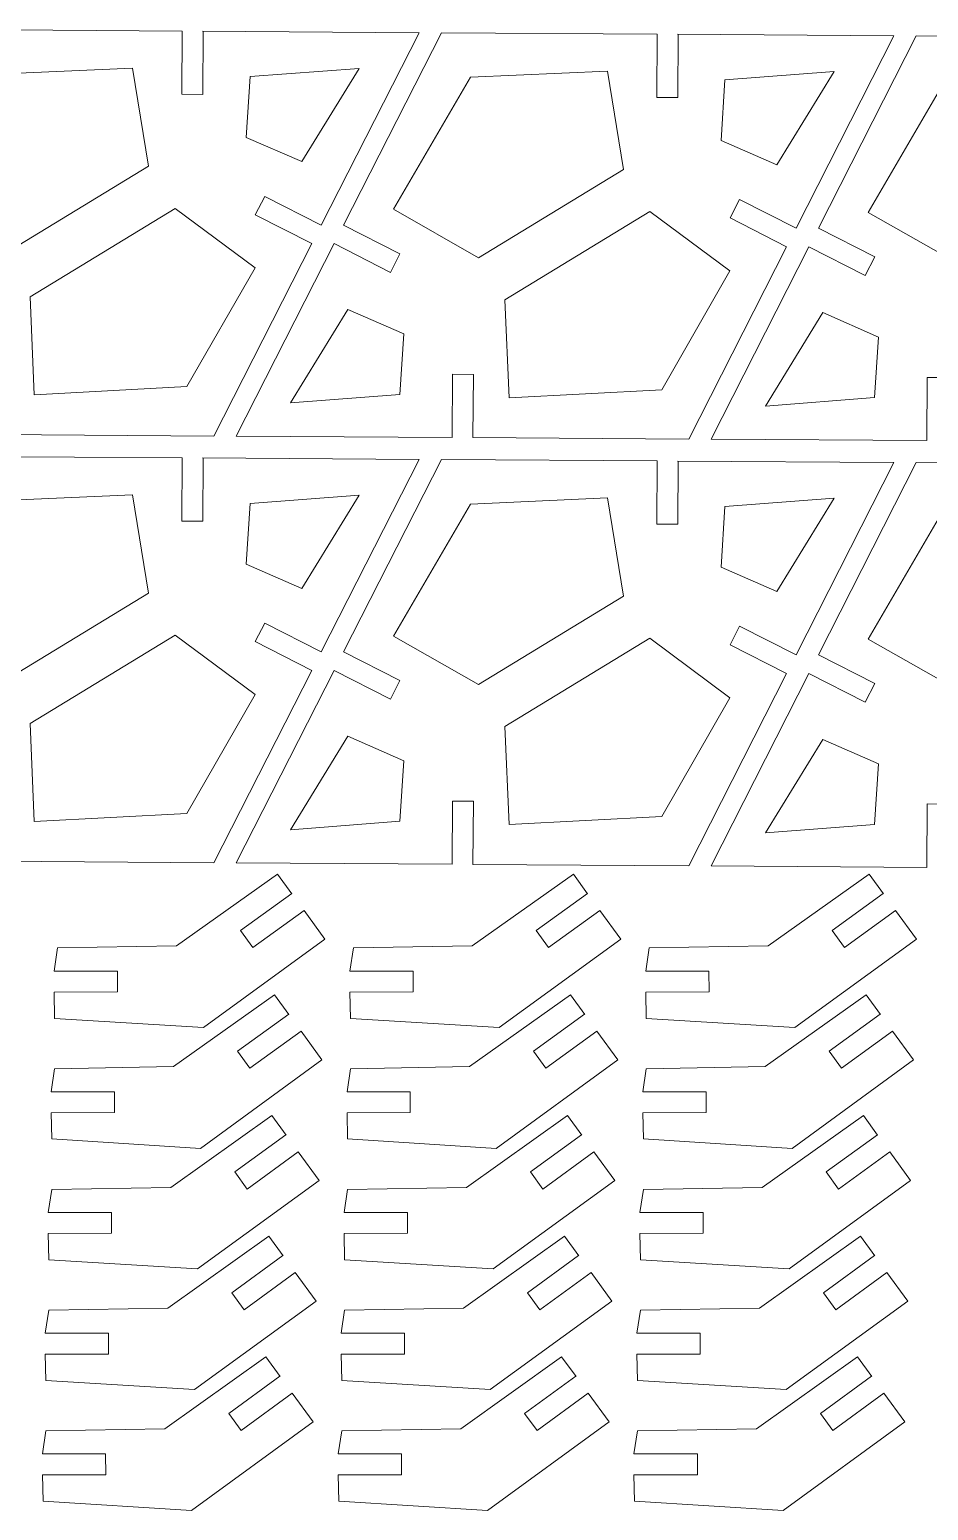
# Model space of a CAD drawing. Header units: inches. Extents: x -16.4 to 14.3, y -11.5 to 11.7.
# Drawn here: x -10.59 to -3.1, y -11.32 to 1.02 of the extents above; entities that cross this region are included whole.
import ezdxf

# ---------------------------------------------------------------- set-up
doc = ezdxf.new("R2010")
doc.units = ezdxf.units.IN
doc.header["$MEASUREMENT"] = 0
doc.layers.add('Inside Cut', color=7, linetype='Continuous')
doc.layers.add('Outside Cut', color=7, linetype='Continuous')

msp = doc.modelspace()

# ---------------------------------------------------------------- linework, layer by layer
at = {"layer": 'Inside Cut', "color": 1, "lineweight": 18}
for points, knots in [([(-10.808, -0.856), (-10.808, -0.856), (-9.6, -0.12), (-9.6, -0.12), (-9.6, -0.12), (-9.6, -0.12), (-9.735, 0.699), (-9.735, 0.699), (-9.735, 0.699), (-9.735, 0.699), (-10.875, 0.647), (-10.875, 0.647), (-10.875, 0.647), (-10.875, 0.647), (-11.517, -0.452), (-11.517, -0.452), (-11.517, -0.452), (-11.517, -0.452), (-10.808, -0.856), (-10.808, -0.856)], [0, 0, 0, 0, 0.166667, 0.166667, 0.166667, 0.166667, 0.333333, 0.333333, 0.333333, 0.333333, 0.5, 0.5, 0.5, 0.5, 0.666667, 0.666667, 0.666667, 0.666667, 1, 1, 1, 1]), ([(-7.845, 0.696), (-7.845, 0.696), (-8.755, 0.627), (-8.755, 0.627), (-8.755, 0.627), (-8.755, 0.627), (-8.788, 0.121), (-8.788, 0.121)], [0, 0, 0, 0, 0.333333, 0.333333, 0.333333, 0.333333, 1, 1, 1, 1]), ([(-7.845, 0.696), (-7.845, 0.696), (-8.323, -0.081), (-8.323, -0.081), (-8.323, -0.081), (-8.323, -0.081), (-8.788, 0.121), (-8.788, 0.121)], [0, 0, 0, 0, 0.333333, 0.333333, 0.333333, 0.333333, 1, 1, 1, 1]), ([(-6.851, -0.882), (-6.851, -0.882), (-5.643, -0.146), (-5.643, -0.146), (-5.643, -0.146), (-5.643, -0.146), (-5.778, 0.673), (-5.778, 0.673), (-5.778, 0.673), (-5.778, 0.673), (-6.918, 0.622), (-6.918, 0.622), (-6.918, 0.622), (-6.918, 0.622), (-7.561, -0.478), (-7.561, -0.478), (-7.561, -0.478), (-7.561, -0.478), (-6.851, -0.882), (-6.851, -0.882)], [0, 0, 0, 0, 0.166667, 0.166667, 0.166667, 0.166667, 0.333333, 0.333333, 0.333333, 0.333333, 0.5, 0.5, 0.5, 0.5, 0.666667, 0.666667, 0.666667, 0.666667, 1, 1, 1, 1]), ([(-3.888, 0.671), (-3.888, 0.671), (-4.798, 0.601), (-4.798, 0.601), (-4.798, 0.601), (-4.798, 0.601), (-4.831, 0.095), (-4.831, 0.095)], [0, 0, 0, 0, 0.333333, 0.333333, 0.333333, 0.333333, 1, 1, 1, 1]), ([(-3.888, 0.671), (-3.888, 0.671), (-4.366, -0.107), (-4.366, -0.107), (-4.366, -0.107), (-4.366, -0.107), (-4.831, 0.095), (-4.831, 0.095)], [0, 0, 0, 0, 0.333333, 0.333333, 0.333333, 0.333333, 1, 1, 1, 1]), ([(-2.894, -0.908), (-2.894, -0.908), (-1.687, -0.171), (-1.687, -0.171), (-1.687, -0.171), (-1.687, -0.171), (-1.822, 0.647), (-1.822, 0.647), (-1.822, 0.647), (-1.822, 0.647), (-2.962, 0.596), (-2.962, 0.596), (-2.962, 0.596), (-2.962, 0.596), (-3.604, -0.504), (-3.604, -0.504), (-3.604, -0.504), (-3.604, -0.504), (-2.894, -0.908), (-2.894, -0.908)], [0, 0, 0, 0, 0.166667, 0.166667, 0.166667, 0.166667, 0.333333, 0.333333, 0.333333, 0.333333, 0.5, 0.5, 0.5, 0.5, 0.666667, 0.666667, 0.666667, 0.666667, 1, 1, 1, 1]), ([(-10.587, -1.208), (-10.587, -1.208), (-9.379, -0.471), (-9.379, -0.471), (-9.379, -0.471), (-9.379, -0.471), (-8.713, -0.966), (-8.713, -0.966), (-8.713, -0.966), (-8.713, -0.966), (-9.281, -1.956), (-9.281, -1.956), (-9.281, -1.956), (-9.281, -1.956), (-10.553, -2.024), (-10.553, -2.024), (-10.553, -2.024), (-10.553, -2.024), (-10.587, -1.208), (-10.587, -1.208)], [0, 0, 0, 0, 0.166667, 0.166667, 0.166667, 0.166667, 0.333333, 0.333333, 0.333333, 0.333333, 0.5, 0.5, 0.5, 0.5, 0.666667, 0.666667, 0.666667, 0.666667, 1, 1, 1, 1]), ([(-6.631, -1.234), (-6.631, -1.234), (-5.423, -0.497), (-5.423, -0.497), (-5.423, -0.497), (-5.423, -0.497), (-4.757, -0.992), (-4.757, -0.992), (-4.757, -0.992), (-4.757, -0.992), (-5.325, -1.982), (-5.325, -1.982), (-5.325, -1.982), (-5.325, -1.982), (-6.596, -2.05), (-6.596, -2.05), (-6.596, -2.05), (-6.596, -2.05), (-6.631, -1.234), (-6.631, -1.234)], [0, 0, 0, 0, 0.166667, 0.166667, 0.166667, 0.166667, 0.333333, 0.333333, 0.333333, 0.333333, 0.5, 0.5, 0.5, 0.5, 0.666667, 0.666667, 0.666667, 0.666667, 1, 1, 1, 1]), ([(-8.418, -2.092), (-8.418, -2.092), (-7.94, -1.314), (-7.94, -1.314), (-7.94, -1.314), (-7.94, -1.314), (-7.475, -1.517), (-7.475, -1.517)], [0, 0, 0, 0, 0.333333, 0.333333, 0.333333, 0.333333, 1, 1, 1, 1]), ([(-4.461, -2.118), (-4.461, -2.118), (-3.983, -1.34), (-3.983, -1.34), (-3.983, -1.34), (-3.983, -1.34), (-3.518, -1.543), (-3.518, -1.543)], [0, 0, 0, 0, 0.333333, 0.333333, 0.333333, 0.333333, 1, 1, 1, 1]), ([(-8.418, -2.092), (-8.418, -2.092), (-7.508, -2.023), (-7.508, -2.023), (-7.508, -2.023), (-7.508, -2.023), (-7.475, -1.517), (-7.475, -1.517)], [0, 0, 0, 0, 0.333333, 0.333333, 0.333333, 0.333333, 1, 1, 1, 1]), ([(-4.461, -2.118), (-4.461, -2.118), (-3.551, -2.048), (-3.551, -2.048), (-3.551, -2.048), (-3.551, -2.048), (-3.518, -1.543), (-3.518, -1.543)], [0, 0, 0, 0, 0.333333, 0.333333, 0.333333, 0.333333, 1, 1, 1, 1]), ([(-10.808, -4.413), (-10.808, -4.413), (-9.6, -3.677), (-9.6, -3.677), (-9.6, -3.677), (-9.6, -3.677), (-9.735, -2.858), (-9.735, -2.858), (-9.735, -2.858), (-9.735, -2.858), (-10.875, -2.909), (-10.875, -2.909), (-10.875, -2.909), (-10.875, -2.909), (-11.517, -4.009), (-11.517, -4.009), (-11.517, -4.009), (-11.517, -4.009), (-10.808, -4.413), (-10.808, -4.413)], [0, 0, 0, 0, 0.166667, 0.166667, 0.166667, 0.166667, 0.333333, 0.333333, 0.333333, 0.333333, 0.5, 0.5, 0.5, 0.5, 0.666667, 0.666667, 0.666667, 0.666667, 1, 1, 1, 1]), ([(-7.845, -2.86), (-7.845, -2.86), (-8.755, -2.93), (-8.755, -2.93), (-8.755, -2.93), (-8.755, -2.93), (-8.788, -3.435), (-8.788, -3.435)], [0, 0, 0, 0, 0.333333, 0.333333, 0.333333, 0.333333, 1, 1, 1, 1]), ([(-7.845, -2.86), (-7.845, -2.86), (-8.323, -3.638), (-8.323, -3.638), (-8.323, -3.638), (-8.323, -3.638), (-8.788, -3.435), (-8.788, -3.435)], [0, 0, 0, 0, 0.333333, 0.333333, 0.333333, 0.333333, 1, 1, 1, 1]), ([(-6.851, -4.439), (-6.851, -4.439), (-5.643, -3.702), (-5.643, -3.702), (-5.643, -3.702), (-5.643, -3.702), (-5.778, -2.884), (-5.778, -2.884), (-5.778, -2.884), (-5.778, -2.884), (-6.918, -2.935), (-6.918, -2.935), (-6.918, -2.935), (-6.918, -2.935), (-7.561, -4.035), (-7.561, -4.035), (-7.561, -4.035), (-7.561, -4.035), (-6.851, -4.439), (-6.851, -4.439)], [0, 0, 0, 0, 0.166667, 0.166667, 0.166667, 0.166667, 0.333333, 0.333333, 0.333333, 0.333333, 0.5, 0.5, 0.5, 0.5, 0.666667, 0.666667, 0.666667, 0.666667, 1, 1, 1, 1]), ([(-3.888, -2.886), (-3.888, -2.886), (-4.798, -2.955), (-4.798, -2.955), (-4.798, -2.955), (-4.798, -2.955), (-4.831, -3.461), (-4.831, -3.461)], [0, 0, 0, 0, 0.333333, 0.333333, 0.333333, 0.333333, 1, 1, 1, 1]), ([(-3.888, -2.886), (-3.888, -2.886), (-4.366, -3.664), (-4.366, -3.664), (-4.366, -3.664), (-4.366, -3.664), (-4.831, -3.461), (-4.831, -3.461)], [0, 0, 0, 0, 0.333333, 0.333333, 0.333333, 0.333333, 1, 1, 1, 1]), ([(-2.894, -4.465), (-2.894, -4.465), (-1.687, -3.728), (-1.687, -3.728), (-1.687, -3.728), (-1.687, -3.728), (-1.822, -2.91), (-1.822, -2.91), (-1.822, -2.91), (-1.822, -2.91), (-2.962, -2.961), (-2.962, -2.961), (-2.962, -2.961), (-2.962, -2.961), (-3.604, -4.061), (-3.604, -4.061), (-3.604, -4.061), (-3.604, -4.061), (-2.894, -4.465), (-2.894, -4.465)], [0, 0, 0, 0, 0.166667, 0.166667, 0.166667, 0.166667, 0.333333, 0.333333, 0.333333, 0.333333, 0.5, 0.5, 0.5, 0.5, 0.666667, 0.666667, 0.666667, 0.666667, 1, 1, 1, 1]), ([(-10.587, -4.765), (-10.587, -4.765), (-9.379, -4.028), (-9.379, -4.028), (-9.379, -4.028), (-9.379, -4.028), (-8.713, -4.523), (-8.713, -4.523), (-8.713, -4.523), (-8.713, -4.523), (-9.281, -5.513), (-9.281, -5.513), (-9.281, -5.513), (-9.281, -5.513), (-10.553, -5.581), (-10.553, -5.581), (-10.553, -5.581), (-10.553, -5.581), (-10.587, -4.765), (-10.587, -4.765)], [0, 0, 0, 0, 0.166667, 0.166667, 0.166667, 0.166667, 0.333333, 0.333333, 0.333333, 0.333333, 0.5, 0.5, 0.5, 0.5, 0.666667, 0.666667, 0.666667, 0.666667, 1, 1, 1, 1]), ([(-6.631, -4.79), (-6.631, -4.79), (-5.423, -4.054), (-5.423, -4.054), (-5.423, -4.054), (-5.423, -4.054), (-4.757, -4.549), (-4.757, -4.549), (-4.757, -4.549), (-4.757, -4.549), (-5.325, -5.539), (-5.325, -5.539), (-5.325, -5.539), (-5.325, -5.539), (-6.596, -5.606), (-6.596, -5.606), (-6.596, -5.606), (-6.596, -5.606), (-6.631, -4.79), (-6.631, -4.79)], [0, 0, 0, 0, 0.166667, 0.166667, 0.166667, 0.166667, 0.333333, 0.333333, 0.333333, 0.333333, 0.5, 0.5, 0.5, 0.5, 0.666667, 0.666667, 0.666667, 0.666667, 1, 1, 1, 1]), ([(-8.418, -5.649), (-8.418, -5.649), (-7.94, -4.871), (-7.94, -4.871), (-7.94, -4.871), (-7.94, -4.871), (-7.475, -5.074), (-7.475, -5.074)], [0, 0, 0, 0, 0.333333, 0.333333, 0.333333, 0.333333, 1, 1, 1, 1]), ([(-4.461, -5.675), (-4.461, -5.675), (-3.983, -4.897), (-3.983, -4.897), (-3.983, -4.897), (-3.983, -4.897), (-3.518, -5.099), (-3.518, -5.099)], [0, 0, 0, 0, 0.333333, 0.333333, 0.333333, 0.333333, 1, 1, 1, 1]), ([(-8.418, -5.649), (-8.418, -5.649), (-7.508, -5.579), (-7.508, -5.579), (-7.508, -5.579), (-7.508, -5.579), (-7.475, -5.074), (-7.475, -5.074)], [0, 0, 0, 0, 0.333333, 0.333333, 0.333333, 0.333333, 1, 1, 1, 1]), ([(-4.461, -5.675), (-4.461, -5.675), (-3.551, -5.605), (-3.551, -5.605), (-3.551, -5.605), (-3.551, -5.605), (-3.518, -5.099), (-3.518, -5.099)], [0, 0, 0, 0, 0.333333, 0.333333, 0.333333, 0.333333, 1, 1, 1, 1])]:
    msp.add_open_spline(points, degree=3, knots=knots, dxfattribs=at)
at = {"layer": 'Outside Cut', "lineweight": 18}
for points, knots in [([(-9.32, 1.007), (-9.32, 1.007), (-11.118, 1.019), (-11.118, 1.019), (-11.118, 1.019), (-11.118, 1.019), (-11.933, -0.584), (-11.933, -0.584)], [0, 0, 0, 0, 0.333333, 0.333333, 0.333333, 0.333333, 1, 1, 1, 1]), ([(-9.32, 1.007), (-9.32, 1.007), (-9.323, 0.48), (-9.323, 0.48), (-9.323, 0.48), (-9.323, 0.48), (-9.148, 0.478), (-9.148, 0.478), (-9.148, 0.478), (-9.148, 0.478), (-9.145, 1.006), (-9.145, 1.006), (-9.145, 1.006), (-9.145, 1.006), (-9.145, 1.006), (-9.145, 1.006)], [0, 0, 0, 0, 0.2, 0.2, 0.2, 0.2, 0.4, 0.4, 0.4, 0.4, 0.6, 0.6, 0.6, 0.6, 1, 1, 1, 1]), ([(-8.162, -0.61), (-8.162, -0.61), (-7.347, 0.993), (-7.347, 0.993), (-7.347, 0.993), (-7.347, 0.993), (-9.15, 1.006), (-9.15, 1.006)], [0, 0, 0, 0, 0.333333, 0.333333, 0.333333, 0.333333, 1, 1, 1, 1]), ([(-5.363, 0.981), (-5.363, 0.981), (-7.161, 0.993), (-7.161, 0.993), (-7.161, 0.993), (-7.161, 0.993), (-7.976, -0.61), (-7.976, -0.61)], [0, 0, 0, 0, 0.333333, 0.333333, 0.333333, 0.333333, 1, 1, 1, 1]), ([(-5.363, 0.981), (-5.363, 0.981), (-5.366, 0.454), (-5.366, 0.454), (-5.366, 0.454), (-5.366, 0.454), (-5.192, 0.453), (-5.192, 0.453), (-5.192, 0.453), (-5.192, 0.453), (-5.189, 0.98), (-5.189, 0.98), (-5.189, 0.98), (-5.189, 0.98), (-5.189, 0.98), (-5.189, 0.98)], [0, 0, 0, 0, 0.2, 0.2, 0.2, 0.2, 0.4, 0.4, 0.4, 0.4, 0.6, 0.6, 0.6, 0.6, 1, 1, 1, 1]), ([(-4.206, -0.636), (-4.206, -0.636), (-3.39, 0.967), (-3.39, 0.967), (-3.39, 0.967), (-3.39, 0.967), (-5.193, 0.98), (-5.193, 0.98)], [0, 0, 0, 0, 0.333333, 0.333333, 0.333333, 0.333333, 1, 1, 1, 1]), ([(-1.406, 0.955), (-1.406, 0.955), (-3.204, 0.967), (-3.204, 0.967), (-3.204, 0.967), (-3.204, 0.967), (-4.02, -0.635), (-4.02, -0.635)], [0, 0, 0, 0, 0.333333, 0.333333, 0.333333, 0.333333, 1, 1, 1, 1]), ([(-8.162, -0.61), (-8.162, -0.61), (-8.632, -0.371), (-8.632, -0.371), (-8.632, -0.371), (-8.632, -0.371), (-8.711, -0.525), (-8.711, -0.525), (-8.711, -0.525), (-8.711, -0.525), (-8.241, -0.764), (-8.241, -0.764)], [0, 0, 0, 0, 0.25, 0.25, 0.25, 0.25, 0.5, 0.5, 0.5, 0.5, 1, 1, 1, 1]), ([(-4.206, -0.636), (-4.206, -0.636), (-4.676, -0.397), (-4.676, -0.397), (-4.676, -0.397), (-4.676, -0.397), (-4.754, -0.551), (-4.754, -0.551), (-4.754, -0.551), (-4.754, -0.551), (-4.284, -0.79), (-4.284, -0.79)], [0, 0, 0, 0, 0.25, 0.25, 0.25, 0.25, 0.5, 0.5, 0.5, 0.5, 1, 1, 1, 1]), ([(-8.055, -0.764), (-8.055, -0.764), (-7.585, -1.004), (-7.585, -1.004), (-7.585, -1.004), (-7.585, -1.004), (-7.507, -0.85), (-7.507, -0.85), (-7.507, -0.85), (-7.507, -0.85), (-7.976, -0.61), (-7.976, -0.61), (-7.976, -0.61), (-7.976, -0.61), (-7.975, -0.609), (-7.975, -0.609)], [0, 0, 0, 0, 0.2, 0.2, 0.2, 0.2, 0.4, 0.4, 0.4, 0.4, 0.6, 0.6, 0.6, 0.6, 1, 1, 1, 1]), ([(-4.098, -0.79), (-4.098, -0.79), (-3.629, -1.029), (-3.629, -1.029), (-3.629, -1.029), (-3.629, -1.029), (-3.55, -0.876), (-3.55, -0.876), (-3.55, -0.876), (-3.55, -0.876), (-4.02, -0.636), (-4.02, -0.636), (-4.02, -0.636), (-4.02, -0.636), (-4.018, -0.635), (-4.018, -0.635)], [0, 0, 0, 0, 0.2, 0.2, 0.2, 0.2, 0.4, 0.4, 0.4, 0.4, 0.6, 0.6, 0.6, 0.6, 1, 1, 1, 1]), ([(-10.854, -2.355), (-10.854, -2.355), (-9.056, -2.368), (-9.056, -2.368), (-9.056, -2.368), (-9.056, -2.368), (-8.241, -0.764), (-8.241, -0.764)], [0, 0, 0, 0, 0.333333, 0.333333, 0.333333, 0.333333, 1, 1, 1, 1]), ([(-8.055, -0.764), (-8.055, -0.764), (-8.87, -2.368), (-8.87, -2.368), (-8.87, -2.368), (-8.87, -2.368), (-7.072, -2.38), (-7.072, -2.38)], [0, 0, 0, 0, 0.333333, 0.333333, 0.333333, 0.333333, 1, 1, 1, 1]), ([(-6.898, -2.381), (-6.898, -2.381), (-5.1, -2.393), (-5.1, -2.393), (-5.1, -2.393), (-5.1, -2.393), (-4.284, -0.79), (-4.284, -0.79)], [0, 0, 0, 0, 0.333333, 0.333333, 0.333333, 0.333333, 1, 1, 1, 1]), ([(-4.098, -0.79), (-4.098, -0.79), (-4.914, -2.394), (-4.914, -2.394), (-4.914, -2.394), (-4.914, -2.394), (-3.115, -2.406), (-3.115, -2.406)], [0, 0, 0, 0, 0.333333, 0.333333, 0.333333, 0.333333, 1, 1, 1, 1]), ([(-6.898, -2.381), (-6.898, -2.381), (-6.894, -1.854), (-6.894, -1.854), (-6.894, -1.854), (-6.894, -1.854), (-7.069, -1.853), (-7.069, -1.853), (-7.069, -1.853), (-7.069, -1.853), (-7.072, -2.38), (-7.072, -2.38), (-7.072, -2.38), (-7.072, -2.38), (-7.072, -2.38), (-7.072, -2.38)], [0, 0, 0, 0, 0.2, 0.2, 0.2, 0.2, 0.4, 0.4, 0.4, 0.4, 0.6, 0.6, 0.6, 0.6, 1, 1, 1, 1]), ([(-2.941, -2.407), (-2.941, -2.407), (-2.938, -1.88), (-2.938, -1.88), (-2.938, -1.88), (-2.938, -1.88), (-3.112, -1.879), (-3.112, -1.879), (-3.112, -1.879), (-3.112, -1.879), (-3.116, -2.406), (-3.116, -2.406), (-3.116, -2.406), (-3.116, -2.406), (-3.115, -2.406), (-3.115, -2.406)], [0, 0, 0, 0, 0.2, 0.2, 0.2, 0.2, 0.4, 0.4, 0.4, 0.4, 0.6, 0.6, 0.6, 0.6, 1, 1, 1, 1]), ([(-9.32, -2.55), (-9.32, -2.55), (-11.118, -2.538), (-11.118, -2.538), (-11.118, -2.538), (-11.118, -2.538), (-11.933, -4.141), (-11.933, -4.141)], [0, 0, 0, 0, 0.333333, 0.333333, 0.333333, 0.333333, 1, 1, 1, 1]), ([(-9.32, -2.55), (-9.32, -2.55), (-9.323, -3.077), (-9.323, -3.077), (-9.323, -3.077), (-9.323, -3.077), (-9.148, -3.078), (-9.148, -3.078), (-9.148, -3.078), (-9.148, -3.078), (-9.145, -2.551), (-9.145, -2.551), (-9.145, -2.551), (-9.145, -2.551), (-9.145, -2.551), (-9.145, -2.551)], [0, 0, 0, 0, 0.2, 0.2, 0.2, 0.2, 0.4, 0.4, 0.4, 0.4, 0.6, 0.6, 0.6, 0.6, 1, 1, 1, 1]), ([(-8.162, -4.167), (-8.162, -4.167), (-7.347, -2.564), (-7.347, -2.564), (-7.347, -2.564), (-7.347, -2.564), (-9.15, -2.551), (-9.15, -2.551)], [0, 0, 0, 0, 0.333333, 0.333333, 0.333333, 0.333333, 1, 1, 1, 1]), ([(-5.363, -2.576), (-5.363, -2.576), (-7.161, -2.564), (-7.161, -2.564), (-7.161, -2.564), (-7.161, -2.564), (-7.976, -4.166), (-7.976, -4.166)], [0, 0, 0, 0, 0.333333, 0.333333, 0.333333, 0.333333, 1, 1, 1, 1]), ([(-5.363, -2.576), (-5.363, -2.576), (-5.366, -3.103), (-5.366, -3.103), (-5.366, -3.103), (-5.366, -3.103), (-5.192, -3.104), (-5.192, -3.104), (-5.192, -3.104), (-5.192, -3.104), (-5.189, -2.577), (-5.189, -2.577), (-5.189, -2.577), (-5.189, -2.577), (-5.189, -2.577), (-5.189, -2.577)], [0, 0, 0, 0, 0.2, 0.2, 0.2, 0.2, 0.4, 0.4, 0.4, 0.4, 0.6, 0.6, 0.6, 0.6, 1, 1, 1, 1]), ([(-4.206, -4.193), (-4.206, -4.193), (-3.39, -2.589), (-3.39, -2.589), (-3.39, -2.589), (-3.39, -2.589), (-5.193, -2.577), (-5.193, -2.577)], [0, 0, 0, 0, 0.333333, 0.333333, 0.333333, 0.333333, 1, 1, 1, 1]), ([(-1.406, -2.602), (-1.406, -2.602), (-3.204, -2.589), (-3.204, -2.589), (-3.204, -2.589), (-3.204, -2.589), (-4.02, -4.192), (-4.02, -4.192)], [0, 0, 0, 0, 0.333333, 0.333333, 0.333333, 0.333333, 1, 1, 1, 1]), ([(-8.162, -4.167), (-8.162, -4.167), (-8.632, -3.928), (-8.632, -3.928), (-8.632, -3.928), (-8.632, -3.928), (-8.711, -4.082), (-8.711, -4.082), (-8.711, -4.082), (-8.711, -4.082), (-8.241, -4.321), (-8.241, -4.321)], [0, 0, 0, 0, 0.25, 0.25, 0.25, 0.25, 0.5, 0.5, 0.5, 0.5, 1, 1, 1, 1]), ([(-4.206, -4.193), (-4.206, -4.193), (-4.676, -3.953), (-4.676, -3.953), (-4.676, -3.953), (-4.676, -3.953), (-4.754, -4.108), (-4.754, -4.108), (-4.754, -4.108), (-4.754, -4.108), (-4.284, -4.347), (-4.284, -4.347)], [0, 0, 0, 0, 0.25, 0.25, 0.25, 0.25, 0.5, 0.5, 0.5, 0.5, 1, 1, 1, 1]), ([(-8.055, -4.321), (-8.055, -4.321), (-7.585, -4.56), (-7.585, -4.56), (-7.585, -4.56), (-7.585, -4.56), (-7.507, -4.407), (-7.507, -4.407), (-7.507, -4.407), (-7.507, -4.407), (-7.976, -4.167), (-7.976, -4.167), (-7.976, -4.167), (-7.976, -4.167), (-7.975, -4.166), (-7.975, -4.166)], [0, 0, 0, 0, 0.2, 0.2, 0.2, 0.2, 0.4, 0.4, 0.4, 0.4, 0.6, 0.6, 0.6, 0.6, 1, 1, 1, 1]), ([(-4.098, -4.347), (-4.098, -4.347), (-3.629, -4.586), (-3.629, -4.586), (-3.629, -4.586), (-3.629, -4.586), (-3.55, -4.432), (-3.55, -4.432), (-3.55, -4.432), (-3.55, -4.432), (-4.02, -4.193), (-4.02, -4.193), (-4.02, -4.193), (-4.02, -4.193), (-4.018, -4.192), (-4.018, -4.192)], [0, 0, 0, 0, 0.2, 0.2, 0.2, 0.2, 0.4, 0.4, 0.4, 0.4, 0.6, 0.6, 0.6, 0.6, 1, 1, 1, 1]), ([(-10.854, -5.912), (-10.854, -5.912), (-9.056, -5.924), (-9.056, -5.924), (-9.056, -5.924), (-9.056, -5.924), (-8.241, -4.321), (-8.241, -4.321)], [0, 0, 0, 0, 0.333333, 0.333333, 0.333333, 0.333333, 1, 1, 1, 1]), ([(-8.055, -4.321), (-8.055, -4.321), (-8.87, -5.925), (-8.87, -5.925), (-8.87, -5.925), (-8.87, -5.925), (-7.072, -5.937), (-7.072, -5.937)], [0, 0, 0, 0, 0.333333, 0.333333, 0.333333, 0.333333, 1, 1, 1, 1]), ([(-6.898, -5.938), (-6.898, -5.938), (-5.1, -5.95), (-5.1, -5.95), (-5.1, -5.95), (-5.1, -5.95), (-4.284, -4.347), (-4.284, -4.347)], [0, 0, 0, 0, 0.333333, 0.333333, 0.333333, 0.333333, 1, 1, 1, 1]), ([(-4.098, -4.347), (-4.098, -4.347), (-4.914, -5.95), (-4.914, -5.95), (-4.914, -5.95), (-4.914, -5.95), (-3.115, -5.963), (-3.115, -5.963)], [0, 0, 0, 0, 0.333333, 0.333333, 0.333333, 0.333333, 1, 1, 1, 1]), ([(-6.898, -5.938), (-6.898, -5.938), (-6.894, -5.411), (-6.894, -5.411), (-6.894, -5.411), (-6.894, -5.411), (-7.069, -5.41), (-7.069, -5.41), (-7.069, -5.41), (-7.069, -5.41), (-7.072, -5.937), (-7.072, -5.937), (-7.072, -5.937), (-7.072, -5.937), (-7.072, -5.937), (-7.072, -5.937)], [0, 0, 0, 0, 0.2, 0.2, 0.2, 0.2, 0.4, 0.4, 0.4, 0.4, 0.6, 0.6, 0.6, 0.6, 1, 1, 1, 1]), ([(-2.941, -5.964), (-2.941, -5.964), (-2.938, -5.437), (-2.938, -5.437), (-2.938, -5.437), (-2.938, -5.437), (-3.112, -5.435), (-3.112, -5.435), (-3.112, -5.435), (-3.112, -5.435), (-3.116, -5.963), (-3.116, -5.963), (-3.116, -5.963), (-3.116, -5.963), (-3.115, -5.963), (-3.115, -5.963)], [0, 0, 0, 0, 0.2, 0.2, 0.2, 0.2, 0.4, 0.4, 0.4, 0.4, 0.6, 0.6, 0.6, 0.6, 1, 1, 1, 1]), ([(-10.387, -6.827), (-10.387, -6.827), (-10.358, -6.635), (-10.358, -6.635), (-10.358, -6.635), (-10.358, -6.635), (-9.367, -6.618), (-9.367, -6.618), (-9.367, -6.618), (-9.367, -6.618), (-8.526, -6.019), (-8.526, -6.019), (-8.526, -6.019), (-8.526, -6.019), (-8.406, -6.183), (-8.406, -6.183)], [0, 0, 0, 0, 0.2, 0.2, 0.2, 0.2, 0.4, 0.4, 0.4, 0.4, 0.6, 0.6, 0.6, 0.6, 1, 1, 1, 1]), ([(-7.923, -6.827), (-7.923, -6.827), (-7.894, -6.635), (-7.894, -6.635), (-7.894, -6.635), (-7.894, -6.635), (-6.903, -6.618), (-6.903, -6.618), (-6.903, -6.618), (-6.903, -6.618), (-6.061, -6.019), (-6.061, -6.019), (-6.061, -6.019), (-6.061, -6.019), (-5.942, -6.183), (-5.942, -6.183)], [0, 0, 0, 0, 0.2, 0.2, 0.2, 0.2, 0.4, 0.4, 0.4, 0.4, 0.6, 0.6, 0.6, 0.6, 1, 1, 1, 1]), ([(-5.458, -6.827), (-5.458, -6.827), (-5.429, -6.635), (-5.429, -6.635), (-5.429, -6.635), (-5.429, -6.635), (-4.438, -6.618), (-4.438, -6.618), (-4.438, -6.618), (-4.438, -6.618), (-3.596, -6.019), (-3.596, -6.019), (-3.596, -6.019), (-3.596, -6.019), (-3.477, -6.183), (-3.477, -6.183)], [0, 0, 0, 0, 0.2, 0.2, 0.2, 0.2, 0.4, 0.4, 0.4, 0.4, 0.6, 0.6, 0.6, 0.6, 1, 1, 1, 1]), ([(-8.305, -6.322), (-8.305, -6.322), (-8.731, -6.632), (-8.731, -6.632), (-8.731, -6.632), (-8.731, -6.632), (-8.834, -6.49), (-8.834, -6.49), (-8.834, -6.49), (-8.834, -6.49), (-8.408, -6.18), (-8.408, -6.18)], [0, 0, 0, 0, 0.25, 0.25, 0.25, 0.25, 0.5, 0.5, 0.5, 0.5, 1, 1, 1, 1]), ([(-5.841, -6.322), (-5.841, -6.322), (-6.267, -6.632), (-6.267, -6.632), (-6.267, -6.632), (-6.267, -6.632), (-6.37, -6.49), (-6.37, -6.49), (-6.37, -6.49), (-6.37, -6.49), (-5.944, -6.18), (-5.944, -6.18)], [0, 0, 0, 0, 0.25, 0.25, 0.25, 0.25, 0.5, 0.5, 0.5, 0.5, 1, 1, 1, 1]), ([(-3.376, -6.322), (-3.376, -6.322), (-3.802, -6.632), (-3.802, -6.632), (-3.802, -6.632), (-3.802, -6.632), (-3.905, -6.49), (-3.905, -6.49), (-3.905, -6.49), (-3.905, -6.49), (-3.479, -6.18), (-3.479, -6.18)], [0, 0, 0, 0, 0.25, 0.25, 0.25, 0.25, 0.5, 0.5, 0.5, 0.5, 1, 1, 1, 1]), ([(-8.305, -6.322), (-8.305, -6.322), (-8.131, -6.561), (-8.131, -6.561), (-8.131, -6.561), (-8.131, -6.561), (-9.144, -7.299), (-9.144, -7.299), (-9.144, -7.299), (-9.144, -7.299), (-10.383, -7.222), (-10.383, -7.222), (-10.383, -7.222), (-10.383, -7.222), (-10.387, -7.002), (-10.387, -7.002)], [0, 0, 0, 0, 0.2, 0.2, 0.2, 0.2, 0.4, 0.4, 0.4, 0.4, 0.6, 0.6, 0.6, 0.6, 1, 1, 1, 1]), ([(-5.841, -6.322), (-5.841, -6.322), (-5.666, -6.561), (-5.666, -6.561), (-5.666, -6.561), (-5.666, -6.561), (-6.679, -7.299), (-6.679, -7.299), (-6.679, -7.299), (-6.679, -7.299), (-7.918, -7.222), (-7.918, -7.222), (-7.918, -7.222), (-7.918, -7.222), (-7.923, -7.002), (-7.923, -7.002)], [0, 0, 0, 0, 0.2, 0.2, 0.2, 0.2, 0.4, 0.4, 0.4, 0.4, 0.6, 0.6, 0.6, 0.6, 1, 1, 1, 1]), ([(-3.376, -6.322), (-3.376, -6.322), (-3.202, -6.561), (-3.202, -6.561), (-3.202, -6.561), (-3.202, -6.561), (-4.215, -7.299), (-4.215, -7.299), (-4.215, -7.299), (-4.215, -7.299), (-5.454, -7.222), (-5.454, -7.222), (-5.454, -7.222), (-5.454, -7.222), (-5.458, -7.002), (-5.458, -7.002)], [0, 0, 0, 0, 0.2, 0.2, 0.2, 0.2, 0.4, 0.4, 0.4, 0.4, 0.6, 0.6, 0.6, 0.6, 1, 1, 1, 1]), ([(-10.387, -6.827), (-10.387, -6.827), (-9.86, -6.827), (-9.86, -6.827), (-9.86, -6.827), (-9.86, -6.827), (-9.86, -7.001), (-9.86, -7.001), (-9.86, -7.001), (-9.86, -7.001), (-10.387, -7.002), (-10.387, -7.002)], [0, 0, 0, 0, 0.25, 0.25, 0.25, 0.25, 0.5, 0.5, 0.5, 0.5, 1, 1, 1, 1]), ([(-7.923, -6.827), (-7.923, -6.827), (-7.395, -6.827), (-7.395, -6.827), (-7.395, -6.827), (-7.395, -6.827), (-7.395, -7.001), (-7.395, -7.001), (-7.395, -7.001), (-7.395, -7.001), (-7.923, -7.002), (-7.923, -7.002)], [0, 0, 0, 0, 0.25, 0.25, 0.25, 0.25, 0.5, 0.5, 0.5, 0.5, 1, 1, 1, 1]), ([(-5.458, -6.827), (-5.458, -6.827), (-4.931, -6.827), (-4.931, -6.827), (-4.931, -6.827), (-4.931, -6.827), (-4.93, -7.001), (-4.93, -7.001), (-4.93, -7.001), (-4.93, -7.001), (-5.458, -7.002), (-5.458, -7.002)], [0, 0, 0, 0, 0.25, 0.25, 0.25, 0.25, 0.5, 0.5, 0.5, 0.5, 1, 1, 1, 1]), ([(-10.412, -7.833), (-10.412, -7.833), (-10.383, -7.641), (-10.383, -7.641), (-10.383, -7.641), (-10.383, -7.641), (-9.392, -7.624), (-9.392, -7.624), (-9.392, -7.624), (-9.392, -7.624), (-8.55, -7.025), (-8.55, -7.025), (-8.55, -7.025), (-8.55, -7.025), (-8.431, -7.189), (-8.431, -7.189)], [0, 0, 0, 0, 0.2, 0.2, 0.2, 0.2, 0.4, 0.4, 0.4, 0.4, 0.6, 0.6, 0.6, 0.6, 1, 1, 1, 1]), ([(-7.947, -7.833), (-7.947, -7.833), (-7.918, -7.641), (-7.918, -7.641), (-7.918, -7.641), (-7.918, -7.641), (-6.927, -7.624), (-6.927, -7.624), (-6.927, -7.624), (-6.927, -7.624), (-6.085, -7.025), (-6.085, -7.025), (-6.085, -7.025), (-6.085, -7.025), (-5.966, -7.189), (-5.966, -7.189)], [0, 0, 0, 0, 0.2, 0.2, 0.2, 0.2, 0.4, 0.4, 0.4, 0.4, 0.6, 0.6, 0.6, 0.6, 1, 1, 1, 1]), ([(-5.483, -7.833), (-5.483, -7.833), (-5.454, -7.641), (-5.454, -7.641), (-5.454, -7.641), (-5.454, -7.641), (-4.462, -7.624), (-4.462, -7.624), (-4.462, -7.624), (-4.462, -7.624), (-3.621, -7.025), (-3.621, -7.025), (-3.621, -7.025), (-3.621, -7.025), (-3.501, -7.189), (-3.501, -7.189)], [0, 0, 0, 0, 0.2, 0.2, 0.2, 0.2, 0.4, 0.4, 0.4, 0.4, 0.6, 0.6, 0.6, 0.6, 1, 1, 1, 1]), ([(-8.33, -7.328), (-8.33, -7.328), (-8.756, -7.638), (-8.756, -7.638), (-8.756, -7.638), (-8.756, -7.638), (-8.859, -7.496), (-8.859, -7.496), (-8.859, -7.496), (-8.859, -7.496), (-8.433, -7.186), (-8.433, -7.186)], [0, 0, 0, 0, 0.25, 0.25, 0.25, 0.25, 0.5, 0.5, 0.5, 0.5, 1, 1, 1, 1]), ([(-5.865, -7.328), (-5.865, -7.328), (-6.291, -7.638), (-6.291, -7.638), (-6.291, -7.638), (-6.291, -7.638), (-6.394, -7.496), (-6.394, -7.496), (-6.394, -7.496), (-6.394, -7.496), (-5.968, -7.186), (-5.968, -7.186)], [0, 0, 0, 0, 0.25, 0.25, 0.25, 0.25, 0.5, 0.5, 0.5, 0.5, 1, 1, 1, 1]), ([(-3.401, -7.328), (-3.401, -7.328), (-3.826, -7.638), (-3.826, -7.638), (-3.826, -7.638), (-3.826, -7.638), (-3.929, -7.496), (-3.929, -7.496), (-3.929, -7.496), (-3.929, -7.496), (-3.504, -7.186), (-3.504, -7.186)], [0, 0, 0, 0, 0.25, 0.25, 0.25, 0.25, 0.5, 0.5, 0.5, 0.5, 1, 1, 1, 1]), ([(-8.33, -7.328), (-8.33, -7.328), (-8.156, -7.567), (-8.156, -7.567), (-8.156, -7.567), (-8.156, -7.567), (-9.169, -8.305), (-9.169, -8.305), (-9.169, -8.305), (-9.169, -8.305), (-10.407, -8.227), (-10.407, -8.227), (-10.407, -8.227), (-10.407, -8.227), (-10.412, -8.008), (-10.412, -8.008)], [0, 0, 0, 0, 0.2, 0.2, 0.2, 0.2, 0.4, 0.4, 0.4, 0.4, 0.6, 0.6, 0.6, 0.6, 1, 1, 1, 1]), ([(-5.865, -7.328), (-5.865, -7.328), (-5.691, -7.567), (-5.691, -7.567), (-5.691, -7.567), (-5.691, -7.567), (-6.704, -8.305), (-6.704, -8.305), (-6.704, -8.305), (-6.704, -8.305), (-7.943, -8.227), (-7.943, -8.227), (-7.943, -8.227), (-7.943, -8.227), (-7.947, -8.008), (-7.947, -8.008)], [0, 0, 0, 0, 0.2, 0.2, 0.2, 0.2, 0.4, 0.4, 0.4, 0.4, 0.6, 0.6, 0.6, 0.6, 1, 1, 1, 1]), ([(-3.401, -7.328), (-3.401, -7.328), (-3.226, -7.567), (-3.226, -7.567), (-3.226, -7.567), (-3.226, -7.567), (-4.239, -8.305), (-4.239, -8.305), (-4.239, -8.305), (-4.239, -8.305), (-5.478, -8.227), (-5.478, -8.227), (-5.478, -8.227), (-5.478, -8.227), (-5.482, -8.008), (-5.482, -8.008)], [0, 0, 0, 0, 0.2, 0.2, 0.2, 0.2, 0.4, 0.4, 0.4, 0.4, 0.6, 0.6, 0.6, 0.6, 1, 1, 1, 1]), ([(-10.412, -7.833), (-10.412, -7.833), (-9.884, -7.833), (-9.884, -7.833), (-9.884, -7.833), (-9.884, -7.833), (-9.884, -8.007), (-9.884, -8.007), (-9.884, -8.007), (-9.884, -8.007), (-10.412, -8.008), (-10.412, -8.008)], [0, 0, 0, 0, 0.25, 0.25, 0.25, 0.25, 0.5, 0.5, 0.5, 0.5, 1, 1, 1, 1]), ([(-7.947, -7.833), (-7.947, -7.833), (-7.42, -7.833), (-7.42, -7.833), (-7.42, -7.833), (-7.42, -7.833), (-7.42, -8.007), (-7.42, -8.007), (-7.42, -8.007), (-7.42, -8.007), (-7.947, -8.008), (-7.947, -8.008)], [0, 0, 0, 0, 0.25, 0.25, 0.25, 0.25, 0.5, 0.5, 0.5, 0.5, 1, 1, 1, 1]), ([(-5.483, -7.833), (-5.483, -7.833), (-4.955, -7.833), (-4.955, -7.833), (-4.955, -7.833), (-4.955, -7.833), (-4.955, -8.007), (-4.955, -8.007), (-4.955, -8.007), (-4.955, -8.007), (-5.482, -8.008), (-5.482, -8.008)], [0, 0, 0, 0, 0.25, 0.25, 0.25, 0.25, 0.5, 0.5, 0.5, 0.5, 1, 1, 1, 1]), ([(-10.436, -8.839), (-10.436, -8.839), (-10.407, -8.647), (-10.407, -8.647), (-10.407, -8.647), (-10.407, -8.647), (-9.416, -8.63), (-9.416, -8.63), (-9.416, -8.63), (-9.416, -8.63), (-8.574, -8.031), (-8.574, -8.031), (-8.574, -8.031), (-8.574, -8.031), (-8.455, -8.195), (-8.455, -8.195)], [0, 0, 0, 0, 0.2, 0.2, 0.2, 0.2, 0.4, 0.4, 0.4, 0.4, 0.6, 0.6, 0.6, 0.6, 1, 1, 1, 1]), ([(-7.972, -8.839), (-7.972, -8.839), (-7.943, -8.647), (-7.943, -8.647), (-7.943, -8.647), (-7.943, -8.647), (-6.952, -8.63), (-6.952, -8.63), (-6.952, -8.63), (-6.952, -8.63), (-6.11, -8.031), (-6.11, -8.031), (-6.11, -8.031), (-6.11, -8.031), (-5.99, -8.195), (-5.99, -8.195)], [0, 0, 0, 0, 0.2, 0.2, 0.2, 0.2, 0.4, 0.4, 0.4, 0.4, 0.6, 0.6, 0.6, 0.6, 1, 1, 1, 1]), ([(-5.507, -8.839), (-5.507, -8.839), (-5.478, -8.647), (-5.478, -8.647), (-5.478, -8.647), (-5.478, -8.647), (-4.487, -8.63), (-4.487, -8.63), (-4.487, -8.63), (-4.487, -8.63), (-3.645, -8.031), (-3.645, -8.031), (-3.645, -8.031), (-3.645, -8.031), (-3.526, -8.195), (-3.526, -8.195)], [0, 0, 0, 0, 0.2, 0.2, 0.2, 0.2, 0.4, 0.4, 0.4, 0.4, 0.6, 0.6, 0.6, 0.6, 1, 1, 1, 1]), ([(-8.354, -8.334), (-8.354, -8.334), (-8.78, -8.644), (-8.78, -8.644), (-8.78, -8.644), (-8.78, -8.644), (-8.883, -8.502), (-8.883, -8.502), (-8.883, -8.502), (-8.883, -8.502), (-8.457, -8.192), (-8.457, -8.192)], [0, 0, 0, 0, 0.25, 0.25, 0.25, 0.25, 0.5, 0.5, 0.5, 0.5, 1, 1, 1, 1]), ([(-5.89, -8.334), (-5.89, -8.334), (-6.315, -8.644), (-6.315, -8.644), (-6.315, -8.644), (-6.315, -8.644), (-6.418, -8.502), (-6.418, -8.502), (-6.418, -8.502), (-6.418, -8.502), (-5.993, -8.192), (-5.993, -8.192)], [0, 0, 0, 0, 0.25, 0.25, 0.25, 0.25, 0.5, 0.5, 0.5, 0.5, 1, 1, 1, 1]), ([(-3.425, -8.334), (-3.425, -8.334), (-3.851, -8.644), (-3.851, -8.644), (-3.851, -8.644), (-3.851, -8.644), (-3.954, -8.502), (-3.954, -8.502), (-3.954, -8.502), (-3.954, -8.502), (-3.528, -8.192), (-3.528, -8.192)], [0, 0, 0, 0, 0.25, 0.25, 0.25, 0.25, 0.5, 0.5, 0.5, 0.5, 1, 1, 1, 1]), ([(-8.354, -8.334), (-8.354, -8.334), (-8.18, -8.573), (-8.18, -8.573), (-8.18, -8.573), (-8.18, -8.573), (-9.193, -9.31), (-9.193, -9.31), (-9.193, -9.31), (-9.193, -9.31), (-10.432, -9.233), (-10.432, -9.233), (-10.432, -9.233), (-10.432, -9.233), (-10.436, -9.014), (-10.436, -9.014)], [0, 0, 0, 0, 0.2, 0.2, 0.2, 0.2, 0.4, 0.4, 0.4, 0.4, 0.6, 0.6, 0.6, 0.6, 1, 1, 1, 1]), ([(-5.89, -8.334), (-5.89, -8.334), (-5.715, -8.573), (-5.715, -8.573), (-5.715, -8.573), (-5.715, -8.573), (-6.728, -9.31), (-6.728, -9.31), (-6.728, -9.31), (-6.728, -9.31), (-7.967, -9.233), (-7.967, -9.233), (-7.967, -9.233), (-7.967, -9.233), (-7.971, -9.014), (-7.971, -9.014)], [0, 0, 0, 0, 0.2, 0.2, 0.2, 0.2, 0.4, 0.4, 0.4, 0.4, 0.6, 0.6, 0.6, 0.6, 1, 1, 1, 1]), ([(-3.425, -8.334), (-3.425, -8.334), (-3.251, -8.573), (-3.251, -8.573), (-3.251, -8.573), (-3.251, -8.573), (-4.264, -9.31), (-4.264, -9.31), (-4.264, -9.31), (-4.264, -9.31), (-5.502, -9.233), (-5.502, -9.233), (-5.502, -9.233), (-5.502, -9.233), (-5.507, -9.014), (-5.507, -9.014)], [0, 0, 0, 0, 0.2, 0.2, 0.2, 0.2, 0.4, 0.4, 0.4, 0.4, 0.6, 0.6, 0.6, 0.6, 1, 1, 1, 1]), ([(-10.436, -8.839), (-10.436, -8.839), (-9.909, -8.839), (-9.909, -8.839), (-9.909, -8.839), (-9.909, -8.839), (-9.909, -9.013), (-9.909, -9.013), (-9.909, -9.013), (-9.909, -9.013), (-10.436, -9.014), (-10.436, -9.014)], [0, 0, 0, 0, 0.25, 0.25, 0.25, 0.25, 0.5, 0.5, 0.5, 0.5, 1, 1, 1, 1]), ([(-7.972, -8.839), (-7.972, -8.839), (-7.444, -8.839), (-7.444, -8.839), (-7.444, -8.839), (-7.444, -8.839), (-7.444, -9.013), (-7.444, -9.013), (-7.444, -9.013), (-7.444, -9.013), (-7.971, -9.014), (-7.971, -9.014)], [0, 0, 0, 0, 0.25, 0.25, 0.25, 0.25, 0.5, 0.5, 0.5, 0.5, 1, 1, 1, 1]), ([(-5.507, -8.839), (-5.507, -8.839), (-4.979, -8.839), (-4.979, -8.839), (-4.979, -8.839), (-4.979, -8.839), (-4.979, -9.013), (-4.979, -9.013), (-4.979, -9.013), (-4.979, -9.013), (-5.507, -9.014), (-5.507, -9.014)], [0, 0, 0, 0, 0.25, 0.25, 0.25, 0.25, 0.5, 0.5, 0.5, 0.5, 1, 1, 1, 1]), ([(-10.461, -9.845), (-10.461, -9.845), (-10.432, -9.653), (-10.432, -9.653), (-10.432, -9.653), (-10.432, -9.653), (-9.441, -9.636), (-9.441, -9.636), (-9.441, -9.636), (-9.441, -9.636), (-8.599, -9.037), (-8.599, -9.037), (-8.599, -9.037), (-8.599, -9.037), (-8.479, -9.201), (-8.479, -9.201)], [0, 0, 0, 0, 0.2, 0.2, 0.2, 0.2, 0.4, 0.4, 0.4, 0.4, 0.6, 0.6, 0.6, 0.6, 1, 1, 1, 1]), ([(-7.996, -9.845), (-7.996, -9.845), (-7.967, -9.653), (-7.967, -9.653), (-7.967, -9.653), (-7.967, -9.653), (-6.976, -9.636), (-6.976, -9.636), (-6.976, -9.636), (-6.976, -9.636), (-6.134, -9.037), (-6.134, -9.037), (-6.134, -9.037), (-6.134, -9.037), (-6.015, -9.201), (-6.015, -9.201)], [0, 0, 0, 0, 0.2, 0.2, 0.2, 0.2, 0.4, 0.4, 0.4, 0.4, 0.6, 0.6, 0.6, 0.6, 1, 1, 1, 1]), ([(-5.531, -9.845), (-5.531, -9.845), (-5.502, -9.653), (-5.502, -9.653), (-5.502, -9.653), (-5.502, -9.653), (-4.511, -9.636), (-4.511, -9.636), (-4.511, -9.636), (-4.511, -9.636), (-3.67, -9.037), (-3.67, -9.037), (-3.67, -9.037), (-3.67, -9.037), (-3.55, -9.201), (-3.55, -9.201)], [0, 0, 0, 0, 0.2, 0.2, 0.2, 0.2, 0.4, 0.4, 0.4, 0.4, 0.6, 0.6, 0.6, 0.6, 1, 1, 1, 1]), ([(-8.379, -9.34), (-8.379, -9.34), (-8.804, -9.65), (-8.804, -9.65), (-8.804, -9.65), (-8.804, -9.65), (-8.908, -9.508), (-8.908, -9.508), (-8.908, -9.508), (-8.908, -9.508), (-8.482, -9.198), (-8.482, -9.198)], [0, 0, 0, 0, 0.25, 0.25, 0.25, 0.25, 0.5, 0.5, 0.5, 0.5, 1, 1, 1, 1]), ([(-5.914, -9.34), (-5.914, -9.34), (-6.34, -9.65), (-6.34, -9.65), (-6.34, -9.65), (-6.34, -9.65), (-6.443, -9.508), (-6.443, -9.508), (-6.443, -9.508), (-6.443, -9.508), (-6.017, -9.198), (-6.017, -9.198)], [0, 0, 0, 0, 0.25, 0.25, 0.25, 0.25, 0.5, 0.5, 0.5, 0.5, 1, 1, 1, 1]), ([(-3.449, -9.34), (-3.449, -9.34), (-3.875, -9.65), (-3.875, -9.65), (-3.875, -9.65), (-3.875, -9.65), (-3.978, -9.508), (-3.978, -9.508), (-3.978, -9.508), (-3.978, -9.508), (-3.552, -9.198), (-3.552, -9.198)], [0, 0, 0, 0, 0.25, 0.25, 0.25, 0.25, 0.5, 0.5, 0.5, 0.5, 1, 1, 1, 1]), ([(-8.379, -9.34), (-8.379, -9.34), (-8.204, -9.579), (-8.204, -9.579), (-8.204, -9.579), (-8.204, -9.579), (-9.217, -10.316), (-9.217, -10.316), (-9.217, -10.316), (-9.217, -10.316), (-10.456, -10.239), (-10.456, -10.239), (-10.456, -10.239), (-10.456, -10.239), (-10.461, -10.02), (-10.461, -10.02)], [0, 0, 0, 0, 0.2, 0.2, 0.2, 0.2, 0.4, 0.4, 0.4, 0.4, 0.6, 0.6, 0.6, 0.6, 1, 1, 1, 1]), ([(-5.914, -9.34), (-5.914, -9.34), (-5.74, -9.579), (-5.74, -9.579), (-5.74, -9.579), (-5.74, -9.579), (-6.753, -10.316), (-6.753, -10.316), (-6.753, -10.316), (-6.753, -10.316), (-7.991, -10.239), (-7.991, -10.239), (-7.991, -10.239), (-7.991, -10.239), (-7.996, -10.02), (-7.996, -10.02)], [0, 0, 0, 0, 0.2, 0.2, 0.2, 0.2, 0.4, 0.4, 0.4, 0.4, 0.6, 0.6, 0.6, 0.6, 1, 1, 1, 1]), ([(-3.449, -9.34), (-3.449, -9.34), (-3.275, -9.579), (-3.275, -9.579), (-3.275, -9.579), (-3.275, -9.579), (-4.288, -10.316), (-4.288, -10.316), (-4.288, -10.316), (-4.288, -10.316), (-5.527, -10.239), (-5.527, -10.239), (-5.527, -10.239), (-5.527, -10.239), (-5.531, -10.02), (-5.531, -10.02)], [0, 0, 0, 0, 0.2, 0.2, 0.2, 0.2, 0.4, 0.4, 0.4, 0.4, 0.6, 0.6, 0.6, 0.6, 1, 1, 1, 1]), ([(-10.461, -9.845), (-10.461, -9.845), (-9.933, -9.845), (-9.933, -9.845), (-9.933, -9.845), (-9.933, -9.845), (-9.933, -10.019), (-9.933, -10.019), (-9.933, -10.019), (-9.933, -10.019), (-10.461, -10.02), (-10.461, -10.02)], [0, 0, 0, 0, 0.25, 0.25, 0.25, 0.25, 0.5, 0.5, 0.5, 0.5, 1, 1, 1, 1]), ([(-7.996, -9.845), (-7.996, -9.845), (-7.468, -9.845), (-7.468, -9.845), (-7.468, -9.845), (-7.468, -9.845), (-7.468, -10.019), (-7.468, -10.019), (-7.468, -10.019), (-7.468, -10.019), (-7.996, -10.02), (-7.996, -10.02)], [0, 0, 0, 0, 0.25, 0.25, 0.25, 0.25, 0.5, 0.5, 0.5, 0.5, 1, 1, 1, 1]), ([(-5.531, -9.845), (-5.531, -9.845), (-5.004, -9.845), (-5.004, -9.845), (-5.004, -9.845), (-5.004, -9.845), (-5.004, -10.019), (-5.004, -10.019), (-5.004, -10.019), (-5.004, -10.019), (-5.531, -10.02), (-5.531, -10.02)], [0, 0, 0, 0, 0.25, 0.25, 0.25, 0.25, 0.5, 0.5, 0.5, 0.5, 1, 1, 1, 1]), ([(-10.485, -10.851), (-10.485, -10.851), (-10.456, -10.659), (-10.456, -10.659), (-10.456, -10.659), (-10.456, -10.659), (-9.465, -10.642), (-9.465, -10.642), (-9.465, -10.642), (-9.465, -10.642), (-8.623, -10.043), (-8.623, -10.043), (-8.623, -10.043), (-8.623, -10.043), (-8.504, -10.207), (-8.504, -10.207)], [0, 0, 0, 0, 0.2, 0.2, 0.2, 0.2, 0.4, 0.4, 0.4, 0.4, 0.6, 0.6, 0.6, 0.6, 1, 1, 1, 1]), ([(-8.02, -10.851), (-8.02, -10.851), (-7.991, -10.659), (-7.991, -10.659), (-7.991, -10.659), (-7.991, -10.659), (-7, -10.642), (-7, -10.642), (-7, -10.642), (-7, -10.642), (-6.159, -10.043), (-6.159, -10.043), (-6.159, -10.043), (-6.159, -10.043), (-6.039, -10.207), (-6.039, -10.207)], [0, 0, 0, 0, 0.2, 0.2, 0.2, 0.2, 0.4, 0.4, 0.4, 0.4, 0.6, 0.6, 0.6, 0.6, 1, 1, 1, 1]), ([(-5.556, -10.851), (-5.556, -10.851), (-5.527, -10.659), (-5.527, -10.659), (-5.527, -10.659), (-5.527, -10.659), (-4.536, -10.642), (-4.536, -10.642), (-4.536, -10.642), (-4.536, -10.642), (-3.694, -10.043), (-3.694, -10.043), (-3.694, -10.043), (-3.694, -10.043), (-3.575, -10.207), (-3.575, -10.207)], [0, 0, 0, 0, 0.2, 0.2, 0.2, 0.2, 0.4, 0.4, 0.4, 0.4, 0.6, 0.6, 0.6, 0.6, 1, 1, 1, 1]), ([(-8.403, -10.346), (-8.403, -10.346), (-8.829, -10.656), (-8.829, -10.656), (-8.829, -10.656), (-8.829, -10.656), (-8.932, -10.514), (-8.932, -10.514), (-8.932, -10.514), (-8.932, -10.514), (-8.506, -10.204), (-8.506, -10.204)], [0, 0, 0, 0, 0.25, 0.25, 0.25, 0.25, 0.5, 0.5, 0.5, 0.5, 1, 1, 1, 1]), ([(-5.938, -10.346), (-5.938, -10.346), (-6.364, -10.656), (-6.364, -10.656), (-6.364, -10.656), (-6.364, -10.656), (-6.467, -10.514), (-6.467, -10.514), (-6.467, -10.514), (-6.467, -10.514), (-6.041, -10.204), (-6.041, -10.204)], [0, 0, 0, 0, 0.25, 0.25, 0.25, 0.25, 0.5, 0.5, 0.5, 0.5, 1, 1, 1, 1]), ([(-3.474, -10.346), (-3.474, -10.346), (-3.9, -10.656), (-3.9, -10.656), (-3.9, -10.656), (-3.9, -10.656), (-4.003, -10.514), (-4.003, -10.514), (-4.003, -10.514), (-4.003, -10.514), (-3.577, -10.204), (-3.577, -10.204)], [0, 0, 0, 0, 0.25, 0.25, 0.25, 0.25, 0.5, 0.5, 0.5, 0.5, 1, 1, 1, 1]), ([(-8.403, -10.346), (-8.403, -10.346), (-8.229, -10.585), (-8.229, -10.585), (-8.229, -10.585), (-8.229, -10.585), (-9.242, -11.322), (-9.242, -11.322), (-9.242, -11.322), (-9.242, -11.322), (-10.48, -11.245), (-10.48, -11.245), (-10.48, -11.245), (-10.48, -11.245), (-10.485, -11.026), (-10.485, -11.026)], [0, 0, 0, 0, 0.2, 0.2, 0.2, 0.2, 0.4, 0.4, 0.4, 0.4, 0.6, 0.6, 0.6, 0.6, 1, 1, 1, 1]), ([(-5.938, -10.346), (-5.938, -10.346), (-5.764, -10.585), (-5.764, -10.585), (-5.764, -10.585), (-5.764, -10.585), (-6.777, -11.322), (-6.777, -11.322), (-6.777, -11.322), (-6.777, -11.322), (-8.016, -11.245), (-8.016, -11.245), (-8.016, -11.245), (-8.016, -11.245), (-8.02, -11.026), (-8.02, -11.026)], [0, 0, 0, 0, 0.2, 0.2, 0.2, 0.2, 0.4, 0.4, 0.4, 0.4, 0.6, 0.6, 0.6, 0.6, 1, 1, 1, 1]), ([(-3.474, -10.346), (-3.474, -10.346), (-3.299, -10.585), (-3.299, -10.585), (-3.299, -10.585), (-3.299, -10.585), (-4.312, -11.322), (-4.312, -11.322), (-4.312, -11.322), (-4.312, -11.322), (-5.551, -11.245), (-5.551, -11.245), (-5.551, -11.245), (-5.551, -11.245), (-5.556, -11.026), (-5.556, -11.026)], [0, 0, 0, 0, 0.2, 0.2, 0.2, 0.2, 0.4, 0.4, 0.4, 0.4, 0.6, 0.6, 0.6, 0.6, 1, 1, 1, 1]), ([(-10.485, -10.851), (-10.485, -10.851), (-9.958, -10.85), (-9.958, -10.85), (-9.958, -10.85), (-9.958, -10.85), (-9.957, -11.025), (-9.957, -11.025), (-9.957, -11.025), (-9.957, -11.025), (-10.485, -11.026), (-10.485, -11.026)], [0, 0, 0, 0, 0.25, 0.25, 0.25, 0.25, 0.5, 0.5, 0.5, 0.5, 1, 1, 1, 1]), ([(-8.02, -10.851), (-8.02, -10.851), (-7.493, -10.85), (-7.493, -10.85), (-7.493, -10.85), (-7.493, -10.85), (-7.493, -11.025), (-7.493, -11.025), (-7.493, -11.025), (-7.493, -11.025), (-8.02, -11.026), (-8.02, -11.026)], [0, 0, 0, 0, 0.25, 0.25, 0.25, 0.25, 0.5, 0.5, 0.5, 0.5, 1, 1, 1, 1]), ([(-5.556, -10.851), (-5.556, -10.851), (-5.028, -10.85), (-5.028, -10.85), (-5.028, -10.85), (-5.028, -10.85), (-5.028, -11.025), (-5.028, -11.025), (-5.028, -11.025), (-5.028, -11.025), (-5.556, -11.026), (-5.556, -11.026)], [0, 0, 0, 0, 0.25, 0.25, 0.25, 0.25, 0.5, 0.5, 0.5, 0.5, 1, 1, 1, 1])]:
    msp.add_open_spline(points, degree=3, knots=knots, dxfattribs=at)

doc.saveas('drawing.dxf')
